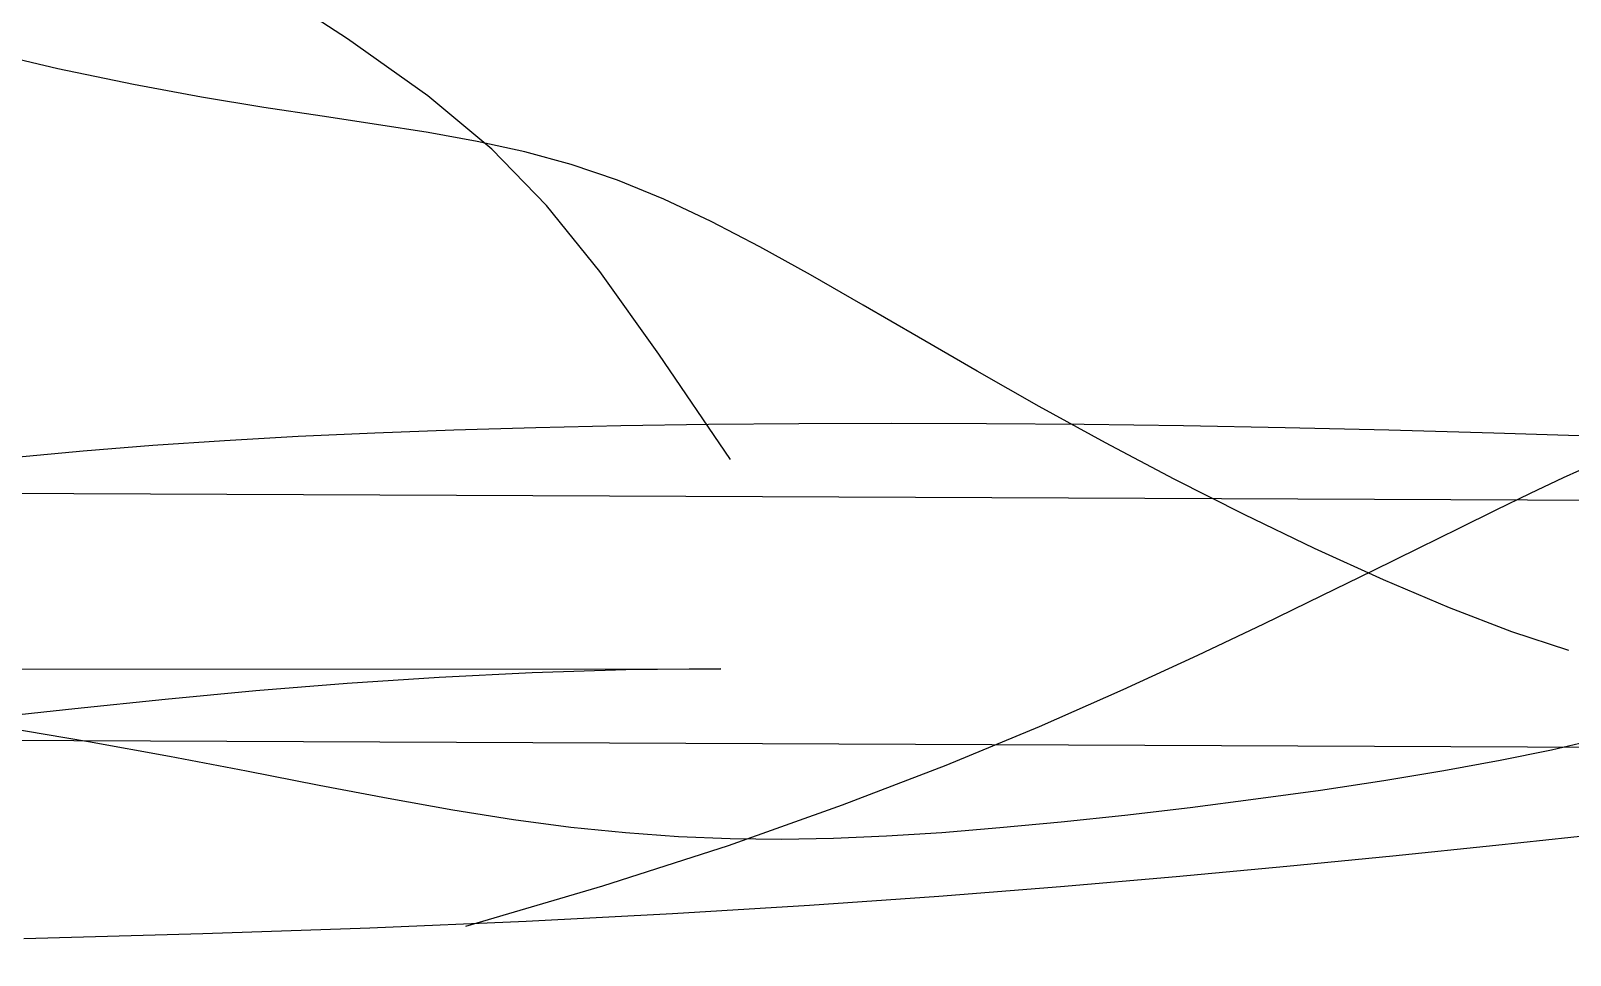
# Model space of a CAD drawing. Header units: millimetres. Extents: x 104198 to 1296755, y -81101 to 81453.
# Drawn here: x 592111.11 to 592140.44, y -26157.31 to -26139.71 of the extents above; entities that cross this region are included whole.
import ezdxf

# ---------------------------------------------------------------- set-up
doc = ezdxf.new("R2010")
doc.units = ezdxf.units.MM
doc.linetypes.add('HIDDEN2', pattern=[0.1875, 0.125, -0.0625])
doc.layers.add('0家具', color=51, linetype='Continuous')
doc.styles.add('黑体', font='simhei.ttf', dxfattribs={"width": 0.7})
doc.dimstyles.new('立面标注', dxfattribs={"dimtxt": 100, "dimasz": 35, "dimexe": 20, "dimexo": 100, "dimtad": 1, "dimdec": 0, "dimtxsty": '黑体', "dimblk": 'ARCHTICK', "dimcen": 80, "dimdle": 20, "dimclrd": 251, "dimclre": 251, "dimclrt": 256, "dimadec": 0, "dimazin": 0, "dimtfac": 1, "dimtdec": 0, "dimtix": 1, "dimtmove": 2, "dimatfit": 3, "dimldrblk": 'DOT', "dimfxl": 200, "dimfxlon": 1, "dimarcsym": 0})

# ---------------------------------------------------------------- blocks, each defined once
blk = doc.blocks.new('_ArchTick')
at = {"color": 2, "linetype": 'ByBlock', "const_width": 0.4}
blk.add_lwpolyline([(-0.5, -0.5), (0.5, 0.5)], dxfattribs=at)
blk = doc.blocks.new('_Dot')
at = {"color": 2, "linetype": 'ByBlock', "lineweight": -2}
blk.add_line((-0.5, 0), (-1, 0), dxfattribs=at)
at = {"color": 2, "linetype": 'ByBlock', "const_width": 0.5}
blk.add_lwpolyline([(-0.25, 0, 1), (0.25, 0, 1)], format="xyb", close=True, dxfattribs=at)
blk = doc.blocks.new('hgfhdrht')
at = {"color": 250, "linetype": 'HIDDEN2', "ltscale": 600}
for p, q in [((592117.663, -31153.598), (592116.208, -31153.665)), ((592117.663, -31153.598), (592116.208, -31153.665)), ((592117.663, -31153.598), (592116.208, -31153.665)), ((592117.663, -31153.598), (592116.208, -31153.665)), ((592117.663, -31153.598), (592116.208, -31153.665)), ((592117.663, -31153.598), (592116.208, -31153.665)), ((592117.663, -31153.598), (592116.208, -31153.665)), ((592117.663, -31153.598), (592116.208, -31153.665)), ((592117.663, -31153.598), (592116.208, -31153.665)), ((592117.663, -31153.598), (592116.208, -31153.665)), ((592117.663, -31153.598), (592116.208, -31153.665)), ((592117.663, -31153.598), (592116.208, -31153.665)), ((592119.17, -31153.542), (592117.663, -31153.598)), ((592119.17, -31153.542), (592117.663, -31153.598)), ((592119.17, -31153.542), (592117.663, -31153.598)), ((592119.17, -31153.542), (592117.663, -31153.598)), ((592119.17, -31153.542), (592117.663, -31153.598)), ((592119.17, -31153.542), (592117.663, -31153.598)), ((592119.17, -31153.542), (592117.663, -31153.598)), ((592119.17, -31153.542), (592117.663, -31153.598)), ((592119.17, -31153.542), (592117.663, -31153.598)), ((592119.17, -31153.542), (592117.663, -31153.598)), ((592119.17, -31153.542), (592117.663, -31153.598)), ((592119.17, -31153.542), (592117.663, -31153.598)), ((592120.732, -31153.497), (592119.17, -31153.542)), ((592120.732, -31153.497), (592119.17, -31153.542)), ((592120.732, -31153.497), (592119.17, -31153.542)), ((592120.732, -31153.497), (592119.17, -31153.542)), ((592120.732, -31153.497), (592119.17, -31153.542)), ((592120.732, -31153.497), (592119.17, -31153.542)), ((592120.732, -31153.497), (592119.17, -31153.542)), ((592120.732, -31153.497), (592119.17, -31153.542)), ((592120.732, -31153.497), (592119.17, -31153.542)), ((592120.732, -31153.497), (592119.17, -31153.542)), ((592120.732, -31153.497), (592119.17, -31153.542)), ((592120.732, -31153.497), (592119.17, -31153.542)), ((592122.35, -31153.462), (592120.732, -31153.497)), ((592122.35, -31153.462), (592120.732, -31153.497)), ((592122.35, -31153.462), (592120.732, -31153.497)), ((592122.35, -31153.462), (592120.732, -31153.497)), ((592122.35, -31153.462), (592120.732, -31153.497)), ((592122.35, -31153.462), (592120.732, -31153.497)), ((592122.35, -31153.462), (592120.732, -31153.497)), ((592122.35, -31153.462), (592120.732, -31153.497)), ((592122.35, -31153.462), (592120.732, -31153.497)), ((592122.35, -31153.462), (592120.732, -31153.497)), ((592122.35, -31153.462), (592120.732, -31153.497)), ((592122.35, -31153.462), (592120.732, -31153.497)), ((592124.019, -31153.436), (592122.35, -31153.462)), ((592124.019, -31153.436), (592122.35, -31153.462)), ((592124.019, -31153.436), (592122.35, -31153.462)), ((592124.019, -31153.436), (592122.35, -31153.462)), ((592124.019, -31153.436), (592122.35, -31153.462)), ((592124.019, -31153.436), (592122.35, -31153.462)), ((592124.019, -31153.436), (592122.35, -31153.462)), ((592124.019, -31153.436), (592122.35, -31153.462)), ((592124.019, -31153.436), (592122.35, -31153.462)), ((592124.019, -31153.436), (592122.35, -31153.462)), ((592124.019, -31153.436), (592122.35, -31153.462)), ((592124.019, -31153.436), (592122.35, -31153.462)), ((592125.739, -31153.421), (592124.019, -31153.436)), ((592125.739, -31153.421), (592124.019, -31153.436)), ((592125.739, -31153.421), (592124.019, -31153.436)), ((592125.739, -31153.421), (592124.019, -31153.436)), ((592125.739, -31153.421), (592124.019, -31153.436)), ((592125.739, -31153.421), (592124.019, -31153.436)), ((592125.739, -31153.421), (592124.019, -31153.436)), ((592125.739, -31153.421), (592124.019, -31153.436)), ((592125.739, -31153.421), (592124.019, -31153.436)), ((592125.739, -31153.421), (592124.019, -31153.436)), ((592125.739, -31153.421), (592124.019, -31153.436)), ((592125.739, -31153.421), (592124.019, -31153.436)), ((592127.506, -31153.416), (592125.739, -31153.421)), ((592127.506, -31153.416), (592125.739, -31153.421)), ((592127.506, -31153.416), (592125.739, -31153.421)), ((592127.506, -31153.416), (592125.739, -31153.421)), ((592127.506, -31153.416), (592125.739, -31153.421)), ((592127.506, -31153.416), (592125.739, -31153.421)), ((592127.506, -31153.416), (592125.739, -31153.421)), ((592127.506, -31153.416), (592125.739, -31153.421)), ((592127.506, -31153.416), (592125.739, -31153.421)), ((592127.506, -31153.416), (592125.739, -31153.421)), ((592127.506, -31153.416), (592125.739, -31153.421)), ((592127.506, -31153.416), (592125.739, -31153.421)), ((592129.319, -31153.421), (592127.506, -31153.416)), ((592129.319, -31153.421), (592127.506, -31153.416)), ((592129.319, -31153.421), (592127.506, -31153.416)), ((592129.319, -31153.421), (592127.506, -31153.416)), ((592129.319, -31153.421), (592127.506, -31153.416)), ((592129.319, -31153.421), (592127.506, -31153.416)), ((592129.319, -31153.421), (592127.506, -31153.416)), ((592129.319, -31153.421), (592127.506, -31153.416)), ((592129.319, -31153.421), (592127.506, -31153.416)), ((592129.319, -31153.421), (592127.506, -31153.416)), ((592129.319, -31153.421), (592127.506, -31153.416)), ((592129.319, -31153.421), (592127.506, -31153.416)), ((592131.175, -31153.436), (592129.319, -31153.421)), ((592131.175, -31153.436), (592129.319, -31153.421)), ((592131.175, -31153.436), (592129.319, -31153.421)), ((592131.175, -31153.436), (592129.319, -31153.421)), ((592131.175, -31153.436), (592129.319, -31153.421)), ((592131.175, -31153.436), (592129.319, -31153.421)), ((592131.175, -31153.436), (592129.319, -31153.421)), ((592131.175, -31153.436), (592129.319, -31153.421)), ((592131.175, -31153.436), (592129.319, -31153.421)), ((592131.175, -31153.436), (592129.319, -31153.421)), ((592131.175, -31153.436), (592129.319, -31153.421)), ((592131.175, -31153.436), (592129.319, -31153.421)), ((592133.072, -31153.462), (592131.175, -31153.436)), ((592133.072, -31153.462), (592131.175, -31153.436)), ((592133.072, -31153.462), (592131.175, -31153.436)), ((592133.072, -31153.462), (592131.175, -31153.436)), ((592133.072, -31153.462), (592131.175, -31153.436)), ((592133.072, -31153.462), (592131.175, -31153.436)), ((592133.072, -31153.462), (592131.175, -31153.436)), ((592133.072, -31153.462), (592131.175, -31153.436)), ((592133.072, -31153.462), (592131.175, -31153.436)), ((592133.072, -31153.462), (592131.175, -31153.436)), ((592133.072, -31153.462), (592131.175, -31153.436)), ((592133.072, -31153.462), (592131.175, -31153.436)), ((592135.007, -31153.497), (592133.072, -31153.462)), ((592135.007, -31153.497), (592133.072, -31153.462)), ((592135.007, -31153.497), (592133.072, -31153.462)), ((592135.007, -31153.497), (592133.072, -31153.462)), ((592135.007, -31153.497), (592133.072, -31153.462)), ((592135.007, -31153.497), (592133.072, -31153.462)), ((592135.007, -31153.497), (592133.072, -31153.462)), ((592135.007, -31153.497), (592133.072, -31153.462)), ((592135.007, -31153.497), (592133.072, -31153.462)), ((592135.007, -31153.497), (592133.072, -31153.462)), ((592135.007, -31153.497), (592133.072, -31153.462)), ((592135.007, -31153.497), (592133.072, -31153.462)), ((592136.979, -31153.542), (592135.007, -31153.497)), ((592136.979, -31153.542), (592135.007, -31153.497)), ((592136.979, -31153.542), (592135.007, -31153.497)), ((592136.979, -31153.542), (592135.007, -31153.497)), ((592136.979, -31153.542), (592135.007, -31153.497)), ((592136.979, -31153.542), (592135.007, -31153.497)), ((592136.979, -31153.542), (592135.007, -31153.497)), ((592136.979, -31153.542), (592135.007, -31153.497)), ((592136.979, -31153.542), (592135.007, -31153.497)), ((592136.979, -31153.542), (592135.007, -31153.497)), ((592136.979, -31153.542), (592135.007, -31153.497)), ((592136.979, -31153.542), (592135.007, -31153.497)), ((592138.984, -31153.598), (592136.979, -31153.542)), ((592138.984, -31153.598), (592136.979, -31153.542)), ((592138.984, -31153.598), (592136.979, -31153.542)), ((592138.984, -31153.598), (592136.979, -31153.542)), ((592138.984, -31153.598), (592136.979, -31153.542)), ((592138.984, -31153.598), (592136.979, -31153.542)), ((592138.984, -31153.598), (592136.979, -31153.542)), ((592138.984, -31153.598), (592136.979, -31153.542)), ((592138.984, -31153.598), (592136.979, -31153.542)), ((592138.984, -31153.598), (592136.979, -31153.542)), ((592138.984, -31153.598), (592136.979, -31153.542)), ((592138.984, -31153.598), (592136.979, -31153.542)), ((592141.014, -31153.662), (592138.984, -31153.598)), ((592141.014, -31153.662), (592138.984, -31153.598)), ((592141.014, -31153.662), (592138.984, -31153.598)), ((592141.014, -31153.662), (592138.984, -31153.598)), ((592141.014, -31153.662), (592138.984, -31153.598)), ((592141.014, -31153.662), (592138.984, -31153.598)), ((592141.014, -31153.662), (592138.984, -31153.598)), ((592141.014, -31153.662), (592138.984, -31153.598)), ((592141.014, -31153.662), (592138.984, -31153.598)), ((592141.014, -31153.662), (592138.984, -31153.598)), ((592141.014, -31153.662), (592138.984, -31153.598)), ((592141.014, -31153.662), (592138.984, -31153.598)), ((592113.437, -31153.836), (592112.112, -31153.942)), ((592113.437, -31153.836), (592112.112, -31153.942)), ((592113.437, -31153.836), (592112.112, -31153.942)), ((592113.437, -31153.836), (592112.112, -31153.942)), ((592113.437, -31153.836), (592112.112, -31153.942)), ((592113.437, -31153.836), (592112.112, -31153.942)), ((592113.437, -31153.836), (592112.112, -31153.942)), ((592113.437, -31153.836), (592112.112, -31153.942)), ((592113.437, -31153.836), (592112.112, -31153.942)), ((592113.437, -31153.836), (592112.112, -31153.942)), ((592113.437, -31153.836), (592112.112, -31153.942)), ((592113.437, -31153.836), (592112.112, -31153.942)), ((592114.801, -31153.744), (592113.437, -31153.836)), ((592114.801, -31153.744), (592113.437, -31153.836)), ((592114.801, -31153.744), (592113.437, -31153.836)), ((592114.801, -31153.744), (592113.437, -31153.836)), ((592114.801, -31153.744), (592113.437, -31153.836)), ((592114.801, -31153.744), (592113.437, -31153.836)), ((592114.801, -31153.744), (592113.437, -31153.836)), ((592114.801, -31153.744), (592113.437, -31153.836)), ((592114.801, -31153.744), (592113.437, -31153.836)), ((592114.801, -31153.744), (592113.437, -31153.836)), ((592114.801, -31153.744), (592113.437, -31153.836)), ((592114.801, -31153.744), (592113.437, -31153.836)), ((592116.208, -31153.665), (592114.801, -31153.744)), ((592116.208, -31153.665), (592114.801, -31153.744)), ((592116.208, -31153.665), (592114.801, -31153.744)), ((592116.208, -31153.665), (592114.801, -31153.744)), ((592116.208, -31153.665), (592114.801, -31153.744)), ((592116.208, -31153.665), (592114.801, -31153.744)), ((592116.208, -31153.665), (592114.801, -31153.744)), ((592116.208, -31153.665), (592114.801, -31153.744)), ((592116.208, -31153.665), (592114.801, -31153.744)), ((592116.208, -31153.665), (592114.801, -31153.744)), ((592116.208, -31153.665), (592114.801, -31153.744)), ((592116.208, -31153.665), (592114.801, -31153.744)), ((592112.112, -31153.942), (592110.821, -31154.063)), ((592112.112, -31153.942), (592110.821, -31154.063)), ((592112.112, -31153.942), (592110.821, -31154.063)), ((592112.112, -31153.942), (592110.821, -31154.063)), ((592112.112, -31153.942), (592110.821, -31154.063)), ((592112.112, -31153.942), (592110.821, -31154.063)), ((592112.112, -31153.942), (592110.821, -31154.063)), ((592112.112, -31153.942), (592110.821, -31154.063)), ((592112.112, -31153.942), (592110.821, -31154.063)), ((592112.112, -31153.942), (592110.821, -31154.063)), ((592112.112, -31153.942), (592110.821, -31154.063)), ((592112.112, -31153.942), (592110.821, -31154.063)), ((592105.907, -31154.72), (592154.721, -31154.932)), ((592105.907, -31154.72), (592154.721, -31154.932)), ((592105.907, -31154.72), (592154.721, -31154.932)), ((592105.907, -31154.72), (592154.721, -31154.932)), ((592105.907, -31154.72), (592154.721, -31154.932)), ((592105.907, -31154.72), (592154.721, -31154.932)), ((592105.907, -31154.72), (592154.721, -31154.932)), ((592105.907, -31154.72), (592154.721, -31154.932)), ((592105.907, -31154.72), (592154.721, -31154.932)), ((592105.907, -31154.72), (592154.721, -31154.932)), ((592105.907, -31154.72), (592154.721, -31154.932)), ((592105.907, -31154.72), (592154.721, -31154.932)), ((592064.712, -31158.105), (592124.256, -31158.086)), ((592064.712, -31158.105), (592124.256, -31158.086)), ((592064.712, -31158.105), (592124.256, -31158.086)), ((592064.712, -31158.105), (592124.256, -31158.086)), ((592064.712, -31158.105), (592124.256, -31158.086)), ((592064.712, -31158.105), (592124.256, -31158.086)), ((592064.712, -31158.105), (592124.256, -31158.086)), ((592064.712, -31158.105), (592124.256, -31158.086)), ((592064.712, -31158.105), (592124.256, -31158.086)), ((592064.712, -31158.105), (592124.256, -31158.086)), ((592064.712, -31158.105), (592124.256, -31158.086)), ((592064.712, -31158.105), (592124.256, -31158.086)), ((592118.892, -31158.25), (592117.138, -31158.366)), ((592118.892, -31158.25), (592117.138, -31158.366)), ((592118.892, -31158.25), (592117.138, -31158.366)), ((592118.892, -31158.25), (592117.138, -31158.366)), ((592118.892, -31158.25), (592117.138, -31158.366)), ((592118.892, -31158.25), (592117.138, -31158.366)), ((592118.892, -31158.25), (592117.138, -31158.366)), ((592118.892, -31158.25), (592117.138, -31158.366)), ((592118.892, -31158.25), (592117.138, -31158.366)), ((592118.892, -31158.25), (592117.138, -31158.366)), ((592118.892, -31158.25), (592117.138, -31158.366)), ((592118.892, -31158.25), (592117.138, -31158.366)), ((592120.661, -31158.161), (592118.892, -31158.25)), ((592120.661, -31158.161), (592118.892, -31158.25)), ((592120.661, -31158.161), (592118.892, -31158.25)), ((592120.661, -31158.161), (592118.892, -31158.25)), ((592120.661, -31158.161), (592118.892, -31158.25)), ((592120.661, -31158.161), (592118.892, -31158.25)), ((592120.661, -31158.161), (592118.892, -31158.25)), ((592120.661, -31158.161), (592118.892, -31158.25)), ((592120.661, -31158.161), (592118.892, -31158.25)), ((592120.661, -31158.161), (592118.892, -31158.25)), ((592120.661, -31158.161), (592118.892, -31158.25)), ((592120.661, -31158.161), (592118.892, -31158.25)), ((592122.448, -31158.106), (592120.661, -31158.161)), ((592122.448, -31158.106), (592120.661, -31158.161)), ((592122.448, -31158.106), (592120.661, -31158.161)), ((592122.448, -31158.106), (592120.661, -31158.161)), ((592122.448, -31158.106), (592120.661, -31158.161)), ((592122.448, -31158.106), (592120.661, -31158.161)), ((592122.448, -31158.106), (592120.661, -31158.161)), ((592122.448, -31158.106), (592120.661, -31158.161)), ((592122.448, -31158.106), (592120.661, -31158.161)), ((592122.448, -31158.106), (592120.661, -31158.161)), ((592122.448, -31158.106), (592120.661, -31158.161)), ((592122.448, -31158.106), (592120.661, -31158.161)), ((592124.256, -31158.086), (592122.448, -31158.106)), ((592124.256, -31158.086), (592122.448, -31158.106)), ((592124.256, -31158.086), (592122.448, -31158.106)), ((592124.256, -31158.086), (592122.448, -31158.106)), ((592124.256, -31158.086), (592122.448, -31158.106)), ((592124.256, -31158.086), (592122.448, -31158.106)), ((592124.256, -31158.086), (592122.448, -31158.106)), ((592124.256, -31158.086), (592122.448, -31158.106)), ((592124.256, -31158.086), (592122.448, -31158.106)), ((592124.256, -31158.086), (592122.448, -31158.106)), ((592124.256, -31158.086), (592122.448, -31158.106)), ((592124.256, -31158.086), (592122.448, -31158.106)), ((592115.399, -31158.507), (592113.67, -31158.668)), ((592115.399, -31158.507), (592113.67, -31158.668)), ((592115.399, -31158.507), (592113.67, -31158.668)), ((592115.399, -31158.507), (592113.67, -31158.668)), ((592115.399, -31158.507), (592113.67, -31158.668)), ((592115.399, -31158.507), (592113.67, -31158.668)), ((592115.399, -31158.507), (592113.67, -31158.668)), ((592115.399, -31158.507), (592113.67, -31158.668)), ((592115.399, -31158.507), (592113.67, -31158.668)), ((592115.399, -31158.507), (592113.67, -31158.668)), ((592115.399, -31158.507), (592113.67, -31158.668)), ((592115.399, -31158.507), (592113.67, -31158.668)), ((592117.138, -31158.366), (592115.399, -31158.507)), ((592117.138, -31158.366), (592115.399, -31158.507)), ((592117.138, -31158.366), (592115.399, -31158.507)), ((592117.138, -31158.366), (592115.399, -31158.507)), ((592117.138, -31158.366), (592115.399, -31158.507)), ((592117.138, -31158.366), (592115.399, -31158.507)), ((592117.138, -31158.366), (592115.399, -31158.507)), ((592117.138, -31158.366), (592115.399, -31158.507)), ((592117.138, -31158.366), (592115.399, -31158.507)), ((592117.138, -31158.366), (592115.399, -31158.507)), ((592117.138, -31158.366), (592115.399, -31158.507)), ((592117.138, -31158.366), (592115.399, -31158.507)), ((592111.951, -31158.845), (592110.239, -31159.034)), ((592111.951, -31158.845), (592110.239, -31159.034)), ((592111.951, -31158.845), (592110.239, -31159.034)), ((592111.951, -31158.845), (592110.239, -31159.034)), ((592111.951, -31158.845), (592110.239, -31159.034)), ((592111.951, -31158.845), (592110.239, -31159.034)), ((592111.951, -31158.845), (592110.239, -31159.034)), ((592111.951, -31158.845), (592110.239, -31159.034)), ((592111.951, -31158.845), (592110.239, -31159.034)), ((592111.951, -31158.845), (592110.239, -31159.034)), ((592111.951, -31158.845), (592110.239, -31159.034)), ((592111.951, -31158.845), (592110.239, -31159.034)), ((592113.67, -31158.668), (592111.951, -31158.845)), ((592113.67, -31158.668), (592111.951, -31158.845)), ((592113.67, -31158.668), (592111.951, -31158.845)), ((592113.67, -31158.668), (592111.951, -31158.845)), ((592113.67, -31158.668), (592111.951, -31158.845)), ((592113.67, -31158.668), (592111.951, -31158.845)), ((592113.67, -31158.668), (592111.951, -31158.845)), ((592113.67, -31158.668), (592111.951, -31158.845)), ((592113.67, -31158.668), (592111.951, -31158.845)), ((592113.67, -31158.668), (592111.951, -31158.845)), ((592113.67, -31158.668), (592111.951, -31158.845)), ((592113.67, -31158.668), (592111.951, -31158.845)), ((592112.213, -31159.474), (592110.599, -31159.204)), ((592112.213, -31159.474), (592110.599, -31159.204)), ((592112.213, -31159.474), (592110.599, -31159.204)), ((592112.213, -31159.474), (592110.599, -31159.204)), ((592112.213, -31159.474), (592110.599, -31159.204)), ((592112.213, -31159.474), (592110.599, -31159.204)), ((592112.213, -31159.474), (592110.599, -31159.204)), ((592112.213, -31159.474), (592110.599, -31159.204)), ((592112.213, -31159.474), (592110.599, -31159.204)), ((592112.213, -31159.474), (592110.599, -31159.204)), ((592112.213, -31159.474), (592110.599, -31159.204)), ((592112.213, -31159.474), (592110.599, -31159.204)), ((592106.826, -31159.432), (592155.12, -31159.634)), ((592106.826, -31159.432), (592155.12, -31159.634)), ((592106.826, -31159.432), (592155.12, -31159.634)), ((592106.826, -31159.432), (592155.12, -31159.634)), ((592106.826, -31159.432), (592155.12, -31159.634)), ((592106.826, -31159.432), (592155.12, -31159.634)), ((592106.826, -31159.432), (592155.12, -31159.634)), ((592106.826, -31159.432), (592155.12, -31159.634)), ((592106.826, -31159.432), (592155.12, -31159.634)), ((592106.826, -31159.432), (592155.12, -31159.634)), ((592106.826, -31159.432), (592155.12, -31159.634)), ((592106.826, -31159.432), (592155.12, -31159.634)), ((592113.753, -31159.756), (592112.213, -31159.474)), ((592113.753, -31159.756), (592112.213, -31159.474)), ((592113.753, -31159.756), (592112.213, -31159.474)), ((592113.753, -31159.756), (592112.213, -31159.474)), ((592113.753, -31159.756), (592112.213, -31159.474)), ((592113.753, -31159.756), (592112.213, -31159.474)), ((592113.753, -31159.756), (592112.213, -31159.474)), ((592113.753, -31159.756), (592112.213, -31159.474)), ((592113.753, -31159.756), (592112.213, -31159.474)), ((592113.753, -31159.756), (592112.213, -31159.474)), ((592113.753, -31159.756), (592112.213, -31159.474)), ((592113.753, -31159.756), (592112.213, -31159.474)), ((592140.94, -31159.432), (592140.079, -31159.634)), ((592140.94, -31159.432), (592140.079, -31159.634)), ((592140.94, -31159.432), (592140.079, -31159.634)), ((592140.94, -31159.432), (592140.079, -31159.634)), ((592140.94, -31159.432), (592140.079, -31159.634)), ((592140.94, -31159.432), (592140.079, -31159.634)), ((592140.94, -31159.432), (592140.079, -31159.634)), ((592140.94, -31159.432), (592140.079, -31159.634)), ((592140.94, -31159.432), (592140.079, -31159.634)), ((592140.94, -31159.432), (592140.079, -31159.634)), ((592140.94, -31159.432), (592140.079, -31159.634)), ((592140.94, -31159.432), (592140.079, -31159.634)), ((592115.218, -31160.037), (592113.753, -31159.756)), ((592115.218, -31160.037), (592113.753, -31159.756)), ((592115.218, -31160.037), (592113.753, -31159.756)), ((592115.218, -31160.037), (592113.753, -31159.756)), ((592115.218, -31160.037), (592113.753, -31159.756)), ((592115.218, -31160.037), (592113.753, -31159.756)), ((592115.218, -31160.037), (592113.753, -31159.756)), ((592115.218, -31160.037), (592113.753, -31159.756)), ((592115.218, -31160.037), (592113.753, -31159.756)), ((592115.218, -31160.037), (592113.753, -31159.756)), ((592115.218, -31160.037), (592113.753, -31159.756)), ((592115.218, -31160.037), (592113.753, -31159.756)), ((592140.079, -31159.634), (592139.103, -31159.834)), ((592140.079, -31159.634), (592139.103, -31159.834)), ((592140.079, -31159.634), (592139.103, -31159.834)), ((592140.079, -31159.634), (592139.103, -31159.834)), ((592140.079, -31159.634), (592139.103, -31159.834)), ((592140.079, -31159.634), (592139.103, -31159.834)), ((592140.079, -31159.634), (592139.103, -31159.834)), ((592140.079, -31159.634), (592139.103, -31159.834)), ((592140.079, -31159.634), (592139.103, -31159.834)), ((592140.079, -31159.634), (592139.103, -31159.834)), ((592140.079, -31159.634), (592139.103, -31159.834)), ((592140.079, -31159.634), (592139.103, -31159.834)), ((592116.607, -31160.308), (592115.218, -31160.037)), ((592116.607, -31160.308), (592115.218, -31160.037)), ((592116.607, -31160.308), (592115.218, -31160.037)), ((592116.607, -31160.308), (592115.218, -31160.037)), ((592116.607, -31160.308), (592115.218, -31160.037)), ((592116.607, -31160.308), (592115.218, -31160.037)), ((592116.607, -31160.308), (592115.218, -31160.037)), ((592116.607, -31160.308), (592115.218, -31160.037)), ((592116.607, -31160.308), (592115.218, -31160.037)), ((592116.607, -31160.308), (592115.218, -31160.037)), ((592116.607, -31160.308), (592115.218, -31160.037)), ((592116.607, -31160.308), (592115.218, -31160.037)), ((592138.031, -31160.029), (592136.884, -31160.219)), ((592138.031, -31160.029), (592136.884, -31160.219)), ((592138.031, -31160.029), (592136.884, -31160.219)), ((592138.031, -31160.029), (592136.884, -31160.219)), ((592138.031, -31160.029), (592136.884, -31160.219)), ((592138.031, -31160.029), (592136.884, -31160.219)), ((592138.031, -31160.029), (592136.884, -31160.219)), ((592138.031, -31160.029), (592136.884, -31160.219)), ((592138.031, -31160.029), (592136.884, -31160.219)), ((592138.031, -31160.029), (592136.884, -31160.219)), ((592138.031, -31160.029), (592136.884, -31160.219)), ((592138.031, -31160.029), (592136.884, -31160.219)), ((592139.103, -31159.834), (592138.031, -31160.029)), ((592139.103, -31159.834), (592138.031, -31160.029)), ((592139.103, -31159.834), (592138.031, -31160.029)), ((592139.103, -31159.834), (592138.031, -31160.029)), ((592139.103, -31159.834), (592138.031, -31160.029)), ((592139.103, -31159.834), (592138.031, -31160.029)), ((592139.103, -31159.834), (592138.031, -31160.029)), ((592139.103, -31159.834), (592138.031, -31160.029)), ((592139.103, -31159.834), (592138.031, -31160.029)), ((592139.103, -31159.834), (592138.031, -31160.029)), ((592139.103, -31159.834), (592138.031, -31160.029)), ((592139.103, -31159.834), (592138.031, -31160.029)), ((592117.918, -31160.558), (592116.607, -31160.308)), ((592117.918, -31160.558), (592116.607, -31160.308)), ((592117.918, -31160.558), (592116.607, -31160.308)), ((592117.918, -31160.558), (592116.607, -31160.308)), ((592117.918, -31160.558), (592116.607, -31160.308)), ((592117.918, -31160.558), (592116.607, -31160.308)), ((592117.918, -31160.558), (592116.607, -31160.308)), ((592117.918, -31160.558), (592116.607, -31160.308)), ((592117.918, -31160.558), (592116.607, -31160.308)), ((592117.918, -31160.558), (592116.607, -31160.308)), ((592117.918, -31160.558), (592116.607, -31160.308)), ((592117.918, -31160.558), (592116.607, -31160.308)), ((592136.884, -31160.219), (592135.682, -31160.4)), ((592136.884, -31160.219), (592135.682, -31160.4)), ((592136.884, -31160.219), (592135.682, -31160.4)), ((592136.884, -31160.219), (592135.682, -31160.4)), ((592136.884, -31160.219), (592135.682, -31160.4)), ((592136.884, -31160.219), (592135.682, -31160.4)), ((592136.884, -31160.219), (592135.682, -31160.4)), ((592136.884, -31160.219), (592135.682, -31160.4)), ((592136.884, -31160.219), (592135.682, -31160.4)), ((592136.884, -31160.219), (592135.682, -31160.4)), ((592136.884, -31160.219), (592135.682, -31160.4)), ((592136.884, -31160.219), (592135.682, -31160.4)), ((592119.152, -31160.779), (592117.918, -31160.558)), ((592119.152, -31160.779), (592117.918, -31160.558)), ((592119.152, -31160.779), (592117.918, -31160.558)), ((592119.152, -31160.779), (592117.918, -31160.558)), ((592119.152, -31160.779), (592117.918, -31160.558)), ((592119.152, -31160.779), (592117.918, -31160.558)), ((592119.152, -31160.779), (592117.918, -31160.558)), ((592119.152, -31160.779), (592117.918, -31160.558)), ((592119.152, -31160.779), (592117.918, -31160.558)), ((592119.152, -31160.779), (592117.918, -31160.558)), ((592119.152, -31160.779), (592117.918, -31160.558)), ((592119.152, -31160.779), (592117.918, -31160.558)), ((592134.447, -31160.571), (592133.197, -31160.731)), ((592134.447, -31160.571), (592133.197, -31160.731)), ((592134.447, -31160.571), (592133.197, -31160.731)), ((592134.447, -31160.571), (592133.197, -31160.731)), ((592134.447, -31160.571), (592133.197, -31160.731)), ((592134.447, -31160.571), (592133.197, -31160.731)), ((592134.447, -31160.571), (592133.197, -31160.731)), ((592134.447, -31160.571), (592133.197, -31160.731)), ((592134.447, -31160.571), (592133.197, -31160.731)), ((592134.447, -31160.571), (592133.197, -31160.731)), ((592134.447, -31160.571), (592133.197, -31160.731)), ((592134.447, -31160.571), (592133.197, -31160.731)), ((592135.682, -31160.4), (592134.447, -31160.571)), ((592135.682, -31160.4), (592134.447, -31160.571)), ((592135.682, -31160.4), (592134.447, -31160.571)), ((592135.682, -31160.4), (592134.447, -31160.571)), ((592135.682, -31160.4), (592134.447, -31160.571)), ((592135.682, -31160.4), (592134.447, -31160.571)), ((592135.682, -31160.4), (592134.447, -31160.571)), ((592135.682, -31160.4), (592134.447, -31160.571)), ((592135.682, -31160.4), (592134.447, -31160.571)), ((592135.682, -31160.4), (592134.447, -31160.571)), ((592135.682, -31160.4), (592134.447, -31160.571)), ((592135.682, -31160.4), (592134.447, -31160.571)), ((592120.308, -31160.961), (592119.152, -31160.779)), ((592120.308, -31160.961), (592119.152, -31160.779)), ((592120.308, -31160.961), (592119.152, -31160.779)), ((592120.308, -31160.961), (592119.152, -31160.779)), ((592120.308, -31160.961), (592119.152, -31160.779)), ((592120.308, -31160.961), (592119.152, -31160.779)), ((592120.308, -31160.961), (592119.152, -31160.779)), ((592120.308, -31160.961), (592119.152, -31160.779)), ((592120.308, -31160.961), (592119.152, -31160.779)), ((592120.308, -31160.961), (592119.152, -31160.779)), ((592120.308, -31160.961), (592119.152, -31160.779)), ((592120.308, -31160.961), (592119.152, -31160.779)), ((592121.399, -31161.105), (592120.308, -31160.961)), ((592121.399, -31161.105), (592120.308, -31160.961)), ((592121.399, -31161.105), (592120.308, -31160.961)), ((592121.399, -31161.105), (592120.308, -31160.961)), ((592121.399, -31161.105), (592120.308, -31160.961)), ((592121.399, -31161.105), (592120.308, -31160.961)), ((592121.399, -31161.105), (592120.308, -31160.961)), ((592121.399, -31161.105), (592120.308, -31160.961)), ((592121.399, -31161.105), (592120.308, -31160.961)), ((592121.399, -31161.105), (592120.308, -31160.961)), ((592121.399, -31161.105), (592120.308, -31160.961)), ((592121.399, -31161.105), (592120.308, -31160.961)), ((592131.955, -31160.876), (592130.74, -31161.005)), ((592131.955, -31160.876), (592130.74, -31161.005)), ((592131.955, -31160.876), (592130.74, -31161.005)), ((592131.955, -31160.876), (592130.74, -31161.005)), ((592131.955, -31160.876), (592130.74, -31161.005)), ((592131.955, -31160.876), (592130.74, -31161.005)), ((592131.955, -31160.876), (592130.74, -31161.005)), ((592131.955, -31160.876), (592130.74, -31161.005)), ((592131.955, -31160.876), (592130.74, -31161.005)), ((592131.955, -31160.876), (592130.74, -31161.005)), ((592131.955, -31160.876), (592130.74, -31161.005)), ((592131.955, -31160.876), (592130.74, -31161.005)), ((592133.197, -31160.731), (592131.955, -31160.876)), ((592133.197, -31160.731), (592131.955, -31160.876)), ((592133.197, -31160.731), (592131.955, -31160.876)), ((592133.197, -31160.731), (592131.955, -31160.876)), ((592133.197, -31160.731), (592131.955, -31160.876)), ((592133.197, -31160.731), (592131.955, -31160.876)), ((592133.197, -31160.731), (592131.955, -31160.876)), ((592133.197, -31160.731), (592131.955, -31160.876)), ((592133.197, -31160.731), (592131.955, -31160.876)), ((592133.197, -31160.731), (592131.955, -31160.876)), ((592133.197, -31160.731), (592131.955, -31160.876)), ((592133.197, -31160.731), (592131.955, -31160.876)), ((592122.441, -31161.212), (592121.399, -31161.105)), ((592122.441, -31161.212), (592121.399, -31161.105)), ((592122.441, -31161.212), (592121.399, -31161.105)), ((592122.441, -31161.212), (592121.399, -31161.105)), ((592122.441, -31161.212), (592121.399, -31161.105)), ((592122.441, -31161.212), (592121.399, -31161.105)), ((592122.441, -31161.212), (592121.399, -31161.105)), ((592122.441, -31161.212), (592121.399, -31161.105)), ((592122.441, -31161.212), (592121.399, -31161.105)), ((592122.441, -31161.212), (592121.399, -31161.105)), ((592122.441, -31161.212), (592121.399, -31161.105)), ((592122.441, -31161.212), (592121.399, -31161.105)), ((592123.447, -31161.285), (592122.441, -31161.212)), ((592123.447, -31161.285), (592122.441, -31161.212)), ((592123.447, -31161.285), (592122.441, -31161.212)), ((592123.447, -31161.285), (592122.441, -31161.212)), ((592123.447, -31161.285), (592122.441, -31161.212)), ((592123.447, -31161.285), (592122.441, -31161.212)), ((592123.447, -31161.285), (592122.441, -31161.212)), ((592123.447, -31161.285), (592122.441, -31161.212)), ((592123.447, -31161.285), (592122.441, -31161.212)), ((592123.447, -31161.285), (592122.441, -31161.212)), ((592123.447, -31161.285), (592122.441, -31161.212)), ((592123.447, -31161.285), (592122.441, -31161.212)), ((592128.467, -31161.206), (592127.415, -31161.274)), ((592128.467, -31161.206), (592127.415, -31161.274)), ((592128.467, -31161.206), (592127.415, -31161.274)), ((592128.467, -31161.206), (592127.415, -31161.274)), ((592128.467, -31161.206), (592127.415, -31161.274)), ((592128.467, -31161.206), (592127.415, -31161.274)), ((592128.467, -31161.206), (592127.415, -31161.274)), ((592128.467, -31161.206), (592127.415, -31161.274)), ((592128.467, -31161.206), (592127.415, -31161.274)), ((592128.467, -31161.206), (592127.415, -31161.274)), ((592128.467, -31161.206), (592127.415, -31161.274)), ((592128.467, -31161.206), (592127.415, -31161.274)), ((592129.572, -31161.115), (592128.467, -31161.206)), ((592129.572, -31161.115), (592128.467, -31161.206)), ((592129.572, -31161.115), (592128.467, -31161.206)), ((592129.572, -31161.115), (592128.467, -31161.206)), ((592129.572, -31161.115), (592128.467, -31161.206)), ((592129.572, -31161.115), (592128.467, -31161.206)), ((592129.572, -31161.115), (592128.467, -31161.206)), ((592129.572, -31161.115), (592128.467, -31161.206)), ((592129.572, -31161.115), (592128.467, -31161.206)), ((592129.572, -31161.115), (592128.467, -31161.206)), ((592129.572, -31161.115), (592128.467, -31161.206)), ((592129.572, -31161.115), (592128.467, -31161.206)), ((592130.74, -31161.005), (592129.572, -31161.115)), ((592130.74, -31161.005), (592129.572, -31161.115)), ((592130.74, -31161.005), (592129.572, -31161.115)), ((592130.74, -31161.005), (592129.572, -31161.115)), ((592130.74, -31161.005), (592129.572, -31161.115)), ((592130.74, -31161.005), (592129.572, -31161.115)), ((592130.74, -31161.005), (592129.572, -31161.115)), ((592130.74, -31161.005), (592129.572, -31161.115)), ((592130.74, -31161.005), (592129.572, -31161.115)), ((592130.74, -31161.005), (592129.572, -31161.115)), ((592130.74, -31161.005), (592129.572, -31161.115)), ((592130.74, -31161.005), (592129.572, -31161.115)), ((592140.927, -31161.25), (592139.016, -31161.452)), ((592140.927, -31161.25), (592139.016, -31161.452)), ((592140.927, -31161.25), (592139.016, -31161.452)), ((592140.927, -31161.25), (592139.016, -31161.452)), ((592140.927, -31161.25), (592139.016, -31161.452)), ((592140.927, -31161.25), (592139.016, -31161.452)), ((592140.927, -31161.25), (592139.016, -31161.452)), ((592140.927, -31161.25), (592139.016, -31161.452)), ((592140.927, -31161.25), (592139.016, -31161.452)), ((592140.927, -31161.25), (592139.016, -31161.452)), ((592140.927, -31161.25), (592139.016, -31161.452)), ((592140.927, -31161.25), (592139.016, -31161.452)), ((592124.433, -31161.326), (592123.447, -31161.285)), ((592124.433, -31161.326), (592123.447, -31161.285)), ((592124.433, -31161.326), (592123.447, -31161.285)), ((592124.433, -31161.326), (592123.447, -31161.285)), ((592124.433, -31161.326), (592123.447, -31161.285)), ((592124.433, -31161.326), (592123.447, -31161.285)), ((592124.433, -31161.326), (592123.447, -31161.285)), ((592124.433, -31161.326), (592123.447, -31161.285)), ((592124.433, -31161.326), (592123.447, -31161.285)), ((592124.433, -31161.326), (592123.447, -31161.285)), ((592124.433, -31161.326), (592123.447, -31161.285)), ((592124.433, -31161.326), (592123.447, -31161.285)), ((592125.413, -31161.336), (592124.433, -31161.326)), ((592125.413, -31161.336), (592124.433, -31161.326)), ((592125.413, -31161.336), (592124.433, -31161.326)), ((592125.413, -31161.336), (592124.433, -31161.326)), ((592125.413, -31161.336), (592124.433, -31161.326)), ((592125.413, -31161.336), (592124.433, -31161.326)), ((592125.413, -31161.336), (592124.433, -31161.326)), ((592125.413, -31161.336), (592124.433, -31161.326)), ((592125.413, -31161.336), (592124.433, -31161.326)), ((592125.413, -31161.336), (592124.433, -31161.326)), ((592125.413, -31161.336), (592124.433, -31161.326)), ((592125.413, -31161.336), (592124.433, -31161.326)), ((592126.402, -31161.318), (592125.413, -31161.336)), ((592126.402, -31161.318), (592125.413, -31161.336)), ((592126.402, -31161.318), (592125.413, -31161.336)), ((592126.402, -31161.318), (592125.413, -31161.336)), ((592126.402, -31161.318), (592125.413, -31161.336)), ((592126.402, -31161.318), (592125.413, -31161.336)), ((592126.402, -31161.318), (592125.413, -31161.336)), ((592126.402, -31161.318), (592125.413, -31161.336)), ((592126.402, -31161.318), (592125.413, -31161.336)), ((592126.402, -31161.318), (592125.413, -31161.336)), ((592126.402, -31161.318), (592125.413, -31161.336)), ((592126.402, -31161.318), (592125.413, -31161.336)), ((592127.415, -31161.274), (592126.402, -31161.318)), ((592127.415, -31161.274), (592126.402, -31161.318)), ((592127.415, -31161.274), (592126.402, -31161.318)), ((592127.415, -31161.274), (592126.402, -31161.318)), ((592127.415, -31161.274), (592126.402, -31161.318)), ((592127.415, -31161.274), (592126.402, -31161.318)), ((592127.415, -31161.274), (592126.402, -31161.318)), ((592127.415, -31161.274), (592126.402, -31161.318)), ((592127.415, -31161.274), (592126.402, -31161.318)), ((592127.415, -31161.274), (592126.402, -31161.318)), ((592127.415, -31161.274), (592126.402, -31161.318)), ((592127.415, -31161.274), (592126.402, -31161.318)), ((592139.016, -31161.452), (592137.058, -31161.654)), ((592139.016, -31161.452), (592137.058, -31161.654)), ((592139.016, -31161.452), (592137.058, -31161.654)), ((592139.016, -31161.452), (592137.058, -31161.654)), ((592139.016, -31161.452), (592137.058, -31161.654)), ((592139.016, -31161.452), (592137.058, -31161.654)), ((592139.016, -31161.452), (592137.058, -31161.654)), ((592139.016, -31161.452), (592137.058, -31161.654)), ((592139.016, -31161.452), (592137.058, -31161.654)), ((592139.016, -31161.452), (592137.058, -31161.654)), ((592139.016, -31161.452), (592137.058, -31161.654)), ((592139.016, -31161.452), (592137.058, -31161.654)), ((592135.036, -31161.853), (592132.932, -31162.049)), ((592135.036, -31161.853), (592132.932, -31162.049)), ((592135.036, -31161.853), (592132.932, -31162.049)), ((592135.036, -31161.853), (592132.932, -31162.049)), ((592135.036, -31161.853), (592132.932, -31162.049)), ((592135.036, -31161.853), (592132.932, -31162.049)), ((592135.036, -31161.853), (592132.932, -31162.049)), ((592135.036, -31161.853), (592132.932, -31162.049)), ((592135.036, -31161.853), (592132.932, -31162.049)), ((592135.036, -31161.853), (592132.932, -31162.049)), ((592135.036, -31161.853), (592132.932, -31162.049)), ((592135.036, -31161.853), (592132.932, -31162.049)), ((592137.058, -31161.654), (592135.036, -31161.853)), ((592137.058, -31161.654), (592135.036, -31161.853)), ((592137.058, -31161.654), (592135.036, -31161.853)), ((592137.058, -31161.654), (592135.036, -31161.853)), ((592137.058, -31161.654), (592135.036, -31161.853)), ((592137.058, -31161.654), (592135.036, -31161.853)), ((592137.058, -31161.654), (592135.036, -31161.853)), ((592137.058, -31161.654), (592135.036, -31161.853)), ((592137.058, -31161.654), (592135.036, -31161.853)), ((592137.058, -31161.654), (592135.036, -31161.853)), ((592137.058, -31161.654), (592135.036, -31161.853)), ((592137.058, -31161.654), (592135.036, -31161.853)), ((592132.932, -31162.049), (592130.728, -31162.238)), ((592132.932, -31162.049), (592130.728, -31162.238)), ((592132.932, -31162.049), (592130.728, -31162.238)), ((592132.932, -31162.049), (592130.728, -31162.238)), ((592132.932, -31162.049), (592130.728, -31162.238)), ((592132.932, -31162.049), (592130.728, -31162.238)), ((592132.932, -31162.049), (592130.728, -31162.238)), ((592132.932, -31162.049), (592130.728, -31162.238)), ((592132.932, -31162.049), (592130.728, -31162.238)), ((592132.932, -31162.049), (592130.728, -31162.238)), ((592132.932, -31162.049), (592130.728, -31162.238)), ((592132.932, -31162.049), (592130.728, -31162.238)), ((592128.406, -31162.42), (592125.948, -31162.591)), ((592128.406, -31162.42), (592125.948, -31162.591)), ((592128.406, -31162.42), (592125.948, -31162.591)), ((592128.406, -31162.42), (592125.948, -31162.591)), ((592128.406, -31162.42), (592125.948, -31162.591)), ((592128.406, -31162.42), (592125.948, -31162.591)), ((592128.406, -31162.42), (592125.948, -31162.591)), ((592128.406, -31162.42), (592125.948, -31162.591)), ((592128.406, -31162.42), (592125.948, -31162.591)), ((592128.406, -31162.42), (592125.948, -31162.591)), ((592128.406, -31162.42), (592125.948, -31162.591)), ((592128.406, -31162.42), (592125.948, -31162.591)), ((592130.728, -31162.238), (592128.406, -31162.42)), ((592130.728, -31162.238), (592128.406, -31162.42)), ((592130.728, -31162.238), (592128.406, -31162.42)), ((592130.728, -31162.238), (592128.406, -31162.42)), ((592130.728, -31162.238), (592128.406, -31162.42)), ((592130.728, -31162.238), (592128.406, -31162.42)), ((592130.728, -31162.238), (592128.406, -31162.42)), ((592130.728, -31162.238), (592128.406, -31162.42)), ((592130.728, -31162.238), (592128.406, -31162.42)), ((592130.728, -31162.238), (592128.406, -31162.42)), ((592130.728, -31162.238), (592128.406, -31162.42)), ((592130.728, -31162.238), (592128.406, -31162.42)), ((592125.948, -31162.591), (592123.335, -31162.75)), ((592125.948, -31162.591), (592123.335, -31162.75)), ((592125.948, -31162.591), (592123.335, -31162.75)), ((592125.948, -31162.591), (592123.335, -31162.75)), ((592125.948, -31162.591), (592123.335, -31162.75)), ((592125.948, -31162.591), (592123.335, -31162.75)), ((592125.948, -31162.591), (592123.335, -31162.75)), ((592125.948, -31162.591), (592123.335, -31162.75)), ((592125.948, -31162.591), (592123.335, -31162.75)), ((592125.948, -31162.591), (592123.335, -31162.75)), ((592125.948, -31162.591), (592123.335, -31162.75)), ((592125.948, -31162.591), (592123.335, -31162.75)), ((592117.572, -31163.024), (592114.386, -31163.135)), ((592117.572, -31163.024), (592114.386, -31163.135)), ((592117.572, -31163.024), (592114.386, -31163.135)), ((592117.572, -31163.024), (592114.386, -31163.135)), ((592117.572, -31163.024), (592114.386, -31163.135)), ((592117.572, -31163.024), (592114.386, -31163.135)), ((592117.572, -31163.024), (592114.386, -31163.135)), ((592117.572, -31163.024), (592114.386, -31163.135)), ((592117.572, -31163.024), (592114.386, -31163.135)), ((592117.572, -31163.024), (592114.386, -31163.135)), ((592117.572, -31163.024), (592114.386, -31163.135)), ((592117.572, -31163.024), (592114.386, -31163.135)), ((592120.549, -31162.895), (592117.572, -31163.024)), ((592120.549, -31162.895), (592117.572, -31163.024)), ((592120.549, -31162.895), (592117.572, -31163.024)), ((592120.549, -31162.895), (592117.572, -31163.024)), ((592120.549, -31162.895), (592117.572, -31163.024)), ((592120.549, -31162.895), (592117.572, -31163.024)), ((592120.549, -31162.895), (592117.572, -31163.024)), ((592120.549, -31162.895), (592117.572, -31163.024)), ((592120.549, -31162.895), (592117.572, -31163.024)), ((592120.549, -31162.895), (592117.572, -31163.024)), ((592120.549, -31162.895), (592117.572, -31163.024)), ((592120.549, -31162.895), (592117.572, -31163.024)), ((592123.335, -31162.75), (592120.549, -31162.895)), ((592123.335, -31162.75), (592120.549, -31162.895)), ((592123.335, -31162.75), (592120.549, -31162.895)), ((592123.335, -31162.75), (592120.549, -31162.895)), ((592123.335, -31162.75), (592120.549, -31162.895)), ((592123.335, -31162.75), (592120.549, -31162.895)), ((592123.335, -31162.75), (592120.549, -31162.895)), ((592123.335, -31162.75), (592120.549, -31162.895)), ((592123.335, -31162.75), (592120.549, -31162.895)), ((592123.335, -31162.75), (592120.549, -31162.895)), ((592123.335, -31162.75), (592120.549, -31162.895)), ((592123.335, -31162.75), (592120.549, -31162.895)), ((592114.386, -31163.135), (592110.977, -31163.226)), ((592114.386, -31163.135), (592110.977, -31163.226)), ((592114.386, -31163.135), (592110.977, -31163.226)), ((592114.386, -31163.135), (592110.977, -31163.226)), ((592114.386, -31163.135), (592110.977, -31163.226)), ((592114.386, -31163.135), (592110.977, -31163.226)), ((592114.386, -31163.135), (592110.977, -31163.226)), ((592114.386, -31163.135), (592110.977, -31163.226)), ((592114.386, -31163.135), (592110.977, -31163.226)), ((592114.386, -31163.135), (592110.977, -31163.226)), ((592114.386, -31163.135), (592110.977, -31163.226)), ((592114.386, -31163.135), (592110.977, -31163.226))]:
    blk.add_line(p, q, dxfattribs=at)
for points in [[(592140.925, -31154.17), (592140.303, -31154.452), (592139.674, -31154.748), (592139.018, -31155.065), (592138.314, -31155.412), (592137.54, -31155.794), (592136.676, -31156.22), (592135.701, -31156.698), (592134.593, -31157.234), (592133.335, -31157.834), (592131.914, -31158.489), (592130.32, -31159.19), (592128.542, -31159.924), (592126.57, -31160.682), (592124.394, -31161.454), (592122.004, -31162.227), (592119.39, -31162.993)], [(592140.925, -31154.17), (592140.303, -31154.452), (592139.674, -31154.748), (592139.018, -31155.065), (592138.314, -31155.412), (592137.54, -31155.794), (592136.676, -31156.22), (592135.701, -31156.698), (592134.593, -31157.234), (592133.335, -31157.834), (592131.914, -31158.489), (592130.32, -31159.19), (592128.542, -31159.924), (592126.57, -31160.682), (592124.394, -31161.454), (592122.004, -31162.227), (592119.39, -31162.993)], [(592140.925, -31154.17), (592140.303, -31154.452), (592139.674, -31154.748), (592139.018, -31155.065), (592138.314, -31155.412), (592137.54, -31155.794), (592136.676, -31156.22), (592135.701, -31156.698), (592134.593, -31157.234), (592133.335, -31157.834), (592131.914, -31158.489), (592130.32, -31159.19), (592128.542, -31159.924), (592126.57, -31160.682), (592124.394, -31161.454), (592122.004, -31162.227), (592119.39, -31162.993)], [(592140.925, -31154.17), (592140.303, -31154.452), (592139.674, -31154.748), (592139.018, -31155.065), (592138.314, -31155.412), (592137.54, -31155.794), (592136.676, -31156.22), (592135.701, -31156.698), (592134.593, -31157.234), (592133.335, -31157.834), (592131.914, -31158.489), (592130.32, -31159.19), (592128.542, -31159.924), (592126.57, -31160.682), (592124.394, -31161.454), (592122.004, -31162.227), (592119.39, -31162.993)], [(592140.925, -31154.17), (592140.303, -31154.452), (592139.674, -31154.748), (592139.018, -31155.065), (592138.314, -31155.412), (592137.54, -31155.794), (592136.676, -31156.22), (592135.701, -31156.698), (592134.593, -31157.234), (592133.335, -31157.834), (592131.914, -31158.489), (592130.32, -31159.19), (592128.542, -31159.924), (592126.57, -31160.682), (592124.394, -31161.454), (592122.004, -31162.227), (592119.39, -31162.993)], [(592140.925, -31154.17), (592140.303, -31154.452), (592139.674, -31154.748), (592139.018, -31155.065), (592138.314, -31155.412), (592137.54, -31155.794), (592136.676, -31156.22), (592135.701, -31156.698), (592134.593, -31157.234), (592133.335, -31157.834), (592131.914, -31158.489), (592130.32, -31159.19), (592128.542, -31159.924), (592126.57, -31160.682), (592124.394, -31161.454), (592122.004, -31162.227), (592119.39, -31162.993)], [(592140.925, -31154.17), (592140.303, -31154.452), (592139.674, -31154.748), (592139.018, -31155.065), (592138.314, -31155.412), (592137.54, -31155.794), (592136.676, -31156.22), (592135.701, -31156.698), (592134.593, -31157.234), (592133.335, -31157.834), (592131.914, -31158.489), (592130.32, -31159.19), (592128.542, -31159.924), (592126.57, -31160.682), (592124.394, -31161.454), (592122.004, -31162.227), (592119.39, -31162.993)], [(592140.925, -31154.17), (592140.303, -31154.452), (592139.674, -31154.748), (592139.018, -31155.065), (592138.314, -31155.412), (592137.54, -31155.794), (592136.676, -31156.22), (592135.701, -31156.698), (592134.593, -31157.234), (592133.335, -31157.834), (592131.914, -31158.489), (592130.32, -31159.19), (592128.542, -31159.924), (592126.57, -31160.682), (592124.394, -31161.454), (592122.004, -31162.227), (592119.39, -31162.993)], [(592140.925, -31154.17), (592140.303, -31154.452), (592139.674, -31154.748), (592139.018, -31155.065), (592138.314, -31155.412), (592137.54, -31155.794), (592136.676, -31156.22), (592135.701, -31156.698), (592134.593, -31157.234), (592133.335, -31157.834), (592131.914, -31158.489), (592130.32, -31159.19), (592128.542, -31159.924), (592126.57, -31160.682), (592124.394, -31161.454), (592122.004, -31162.227), (592119.39, -31162.993)], [(592140.925, -31154.17), (592140.303, -31154.452), (592139.674, -31154.748), (592139.018, -31155.065), (592138.314, -31155.412), (592137.54, -31155.794), (592136.676, -31156.22), (592135.701, -31156.698), (592134.593, -31157.234), (592133.335, -31157.834), (592131.914, -31158.489), (592130.32, -31159.19), (592128.542, -31159.924), (592126.57, -31160.682), (592124.394, -31161.454), (592122.004, -31162.227), (592119.39, -31162.993)], [(592140.925, -31154.17), (592140.303, -31154.452), (592139.674, -31154.748), (592139.018, -31155.065), (592138.314, -31155.412), (592137.54, -31155.794), (592136.676, -31156.22), (592135.701, -31156.698), (592134.593, -31157.234), (592133.335, -31157.834), (592131.914, -31158.489), (592130.32, -31159.19), (592128.542, -31159.924), (592126.57, -31160.682), (592124.394, -31161.454), (592122.004, -31162.227), (592119.39, -31162.993)], [(592140.925, -31154.17), (592140.303, -31154.452), (592139.674, -31154.748), (592139.018, -31155.065), (592138.314, -31155.412), (592137.54, -31155.794), (592136.676, -31156.22), (592135.701, -31156.698), (592134.593, -31157.234), (592133.335, -31157.834), (592131.914, -31158.489), (592130.32, -31159.19), (592128.542, -31159.924), (592126.57, -31160.682), (592124.394, -31161.454), (592122.004, -31162.227), (592119.39, -31162.993)], [(592140.408, -31157.739), (592139.325, -31157.382), (592138.139, -31156.928), (592136.877, -31156.393), (592135.565, -31155.795), (592134.227, -31155.149), (592132.891, -31154.472), (592131.581, -31153.781), (592130.323, -31153.092), (592129.138, -31152.421), (592128.022, -31151.774), (592126.967, -31151.16), (592125.963, -31150.583), (592125.002, -31150.051), (592124.075, -31149.569), (592123.172, -31149.144), (592122.285, -31148.781), (592121.405, -31148.486), (592120.52, -31148.245), (592119.615, -31148.047), (592118.679, -31147.876), (592117.698, -31147.72), (592116.661, -31147.564), (592115.553, -31147.395), (592114.362, -31147.199), (592113.068, -31146.96), (592111.63, -31146.659), (592109.997, -31146.276)], [(592140.408, -31157.739), (592139.325, -31157.382), (592138.139, -31156.928), (592136.877, -31156.393), (592135.565, -31155.795), (592134.227, -31155.149), (592132.891, -31154.472), (592131.581, -31153.781), (592130.323, -31153.092), (592129.138, -31152.421), (592128.022, -31151.774), (592126.967, -31151.16), (592125.963, -31150.583), (592125.002, -31150.051), (592124.075, -31149.569), (592123.172, -31149.144), (592122.285, -31148.781), (592121.405, -31148.486), (592120.52, -31148.245), (592119.615, -31148.047), (592118.679, -31147.876), (592117.698, -31147.72), (592116.661, -31147.564), (592115.553, -31147.395), (592114.362, -31147.199), (592113.068, -31146.96), (592111.63, -31146.659), (592109.997, -31146.276)], [(592140.408, -31157.739), (592139.325, -31157.382), (592138.139, -31156.928), (592136.877, -31156.393), (592135.565, -31155.795), (592134.227, -31155.149), (592132.891, -31154.472), (592131.581, -31153.781), (592130.323, -31153.092), (592129.138, -31152.421), (592128.022, -31151.774), (592126.967, -31151.16), (592125.963, -31150.583), (592125.002, -31150.051), (592124.075, -31149.569), (592123.172, -31149.144), (592122.285, -31148.781), (592121.405, -31148.486), (592120.52, -31148.245), (592119.615, -31148.047), (592118.679, -31147.876), (592117.698, -31147.72), (592116.661, -31147.564), (592115.553, -31147.395), (592114.362, -31147.199), (592113.068, -31146.96), (592111.63, -31146.659), (592109.997, -31146.276)], [(592140.408, -31157.739), (592139.325, -31157.382), (592138.139, -31156.928), (592136.877, -31156.393), (592135.565, -31155.795), (592134.227, -31155.149), (592132.891, -31154.472), (592131.581, -31153.781), (592130.323, -31153.092), (592129.138, -31152.421), (592128.022, -31151.774), (592126.967, -31151.16), (592125.963, -31150.583), (592125.002, -31150.051), (592124.075, -31149.569), (592123.172, -31149.144), (592122.285, -31148.781), (592121.405, -31148.486), (592120.52, -31148.245), (592119.615, -31148.047), (592118.679, -31147.876), (592117.698, -31147.72), (592116.661, -31147.564), (592115.553, -31147.395), (592114.362, -31147.199), (592113.068, -31146.96), (592111.63, -31146.659), (592109.997, -31146.276)], [(592140.408, -31157.739), (592139.325, -31157.382), (592138.139, -31156.928), (592136.877, -31156.393), (592135.565, -31155.795), (592134.227, -31155.149), (592132.891, -31154.472), (592131.581, -31153.781), (592130.323, -31153.092), (592129.138, -31152.421), (592128.022, -31151.774), (592126.967, -31151.16), (592125.963, -31150.583), (592125.002, -31150.051), (592124.075, -31149.569), (592123.172, -31149.144), (592122.285, -31148.781), (592121.405, -31148.486), (592120.52, -31148.245), (592119.615, -31148.047), (592118.679, -31147.876), (592117.698, -31147.72), (592116.661, -31147.564), (592115.553, -31147.395), (592114.362, -31147.199), (592113.068, -31146.96), (592111.63, -31146.659), (592109.997, -31146.276)], [(592140.408, -31157.739), (592139.325, -31157.382), (592138.139, -31156.928), (592136.877, -31156.393), (592135.565, -31155.795), (592134.227, -31155.149), (592132.891, -31154.472), (592131.581, -31153.781), (592130.323, -31153.092), (592129.138, -31152.421), (592128.022, -31151.774), (592126.967, -31151.16), (592125.963, -31150.583), (592125.002, -31150.051), (592124.075, -31149.569), (592123.172, -31149.144), (592122.285, -31148.781), (592121.405, -31148.486), (592120.52, -31148.245), (592119.615, -31148.047), (592118.679, -31147.876), (592117.698, -31147.72), (592116.661, -31147.564), (592115.553, -31147.395), (592114.362, -31147.199), (592113.068, -31146.96), (592111.63, -31146.659), (592109.997, -31146.276)], [(592140.408, -31157.739), (592139.325, -31157.382), (592138.139, -31156.928), (592136.877, -31156.393), (592135.565, -31155.795), (592134.227, -31155.149), (592132.891, -31154.472), (592131.581, -31153.781), (592130.323, -31153.092), (592129.138, -31152.421), (592128.022, -31151.774), (592126.967, -31151.16), (592125.963, -31150.583), (592125.002, -31150.051), (592124.075, -31149.569), (592123.172, -31149.144), (592122.285, -31148.781), (592121.405, -31148.486), (592120.52, -31148.245), (592119.615, -31148.047), (592118.679, -31147.876), (592117.698, -31147.72), (592116.661, -31147.564), (592115.553, -31147.395), (592114.362, -31147.199), (592113.068, -31146.96), (592111.63, -31146.659), (592109.997, -31146.276)], [(592140.408, -31157.739), (592139.325, -31157.382), (592138.139, -31156.928), (592136.877, -31156.393), (592135.565, -31155.795), (592134.227, -31155.149), (592132.891, -31154.472), (592131.581, -31153.781), (592130.323, -31153.092), (592129.138, -31152.421), (592128.022, -31151.774), (592126.967, -31151.16), (592125.963, -31150.583), (592125.002, -31150.051), (592124.075, -31149.569), (592123.172, -31149.144), (592122.285, -31148.781), (592121.405, -31148.486), (592120.52, -31148.245), (592119.615, -31148.047), (592118.679, -31147.876), (592117.698, -31147.72), (592116.661, -31147.564), (592115.553, -31147.395), (592114.362, -31147.199), (592113.068, -31146.96), (592111.63, -31146.659), (592109.997, -31146.276)], [(592140.408, -31157.739), (592139.325, -31157.382), (592138.139, -31156.928), (592136.877, -31156.393), (592135.565, -31155.795), (592134.227, -31155.149), (592132.891, -31154.472), (592131.581, -31153.781), (592130.323, -31153.092), (592129.138, -31152.421), (592128.022, -31151.774), (592126.967, -31151.16), (592125.963, -31150.583), (592125.002, -31150.051), (592124.075, -31149.569), (592123.172, -31149.144), (592122.285, -31148.781), (592121.405, -31148.486), (592120.52, -31148.245), (592119.615, -31148.047), (592118.679, -31147.876), (592117.698, -31147.72), (592116.661, -31147.564), (592115.553, -31147.395), (592114.362, -31147.199), (592113.068, -31146.96), (592111.63, -31146.659), (592109.997, -31146.276)], [(592140.408, -31157.739), (592139.325, -31157.382), (592138.139, -31156.928), (592136.877, -31156.393), (592135.565, -31155.795), (592134.227, -31155.149), (592132.891, -31154.472), (592131.581, -31153.781), (592130.323, -31153.092), (592129.138, -31152.421), (592128.022, -31151.774), (592126.967, -31151.16), (592125.963, -31150.583), (592125.002, -31150.051), (592124.075, -31149.569), (592123.172, -31149.144), (592122.285, -31148.781), (592121.405, -31148.486), (592120.52, -31148.245), (592119.615, -31148.047), (592118.679, -31147.876), (592117.698, -31147.72), (592116.661, -31147.564), (592115.553, -31147.395), (592114.362, -31147.199), (592113.068, -31146.96), (592111.63, -31146.659), (592109.997, -31146.276)], [(592140.408, -31157.739), (592139.325, -31157.382), (592138.139, -31156.928), (592136.877, -31156.393), (592135.565, -31155.795), (592134.227, -31155.149), (592132.891, -31154.472), (592131.581, -31153.781), (592130.323, -31153.092), (592129.138, -31152.421), (592128.022, -31151.774), (592126.967, -31151.16), (592125.963, -31150.583), (592125.002, -31150.051), (592124.075, -31149.569), (592123.172, -31149.144), (592122.285, -31148.781), (592121.405, -31148.486), (592120.52, -31148.245), (592119.615, -31148.047), (592118.679, -31147.876), (592117.698, -31147.72), (592116.661, -31147.564), (592115.553, -31147.395), (592114.362, -31147.199), (592113.068, -31146.96), (592111.63, -31146.659), (592109.997, -31146.276)], [(592140.408, -31157.739), (592139.325, -31157.382), (592138.139, -31156.928), (592136.877, -31156.393), (592135.565, -31155.795), (592134.227, -31155.149), (592132.891, -31154.472), (592131.581, -31153.781), (592130.323, -31153.092), (592129.138, -31152.421), (592128.022, -31151.774), (592126.967, -31151.16), (592125.963, -31150.583), (592125.002, -31150.051), (592124.075, -31149.569), (592123.172, -31149.144), (592122.285, -31148.781), (592121.405, -31148.486), (592120.52, -31148.245), (592119.615, -31148.047), (592118.679, -31147.876), (592117.698, -31147.72), (592116.661, -31147.564), (592115.553, -31147.395), (592114.362, -31147.199), (592113.068, -31146.96), (592111.63, -31146.659), (592109.997, -31146.276)], [(592124.44, -31154.102), (592123.073, -31152.092), (592121.952, -31150.522), (592120.937, -31149.265), (592119.891, -31148.192), (592118.673, -31147.176), (592117.147, -31146.09), (592115.172, -31144.804), (592112.611, -31143.191)], [(592124.44, -31154.102), (592123.073, -31152.092), (592121.952, -31150.522), (592120.937, -31149.265), (592119.891, -31148.192), (592118.673, -31147.176), (592117.147, -31146.09), (592115.172, -31144.804), (592112.611, -31143.191)], [(592124.44, -31154.102), (592123.073, -31152.092), (592121.952, -31150.522), (592120.937, -31149.265), (592119.891, -31148.192), (592118.673, -31147.176), (592117.147, -31146.09), (592115.172, -31144.804), (592112.611, -31143.191)], [(592124.44, -31154.102), (592123.073, -31152.092), (592121.952, -31150.522), (592120.937, -31149.265), (592119.891, -31148.192), (592118.673, -31147.176), (592117.147, -31146.09), (592115.172, -31144.804), (592112.611, -31143.191)], [(592124.44, -31154.102), (592123.073, -31152.092), (592121.952, -31150.522), (592120.937, -31149.265), (592119.891, -31148.192), (592118.673, -31147.176), (592117.147, -31146.09), (592115.172, -31144.804), (592112.611, -31143.191)], [(592124.44, -31154.102), (592123.073, -31152.092), (592121.952, -31150.522), (592120.937, -31149.265), (592119.891, -31148.192), (592118.673, -31147.176), (592117.147, -31146.09), (592115.172, -31144.804), (592112.611, -31143.191)], [(592124.44, -31154.102), (592123.073, -31152.092), (592121.952, -31150.522), (592120.937, -31149.265), (592119.891, -31148.192), (592118.673, -31147.176), (592117.147, -31146.09), (592115.172, -31144.804), (592112.611, -31143.191)], [(592124.44, -31154.102), (592123.073, -31152.092), (592121.952, -31150.522), (592120.937, -31149.265), (592119.891, -31148.192), (592118.673, -31147.176), (592117.147, -31146.09), (592115.172, -31144.804), (592112.611, -31143.191)], [(592124.44, -31154.102), (592123.073, -31152.092), (592121.952, -31150.522), (592120.937, -31149.265), (592119.891, -31148.192), (592118.673, -31147.176), (592117.147, -31146.09), (592115.172, -31144.804), (592112.611, -31143.191)], [(592124.44, -31154.102), (592123.073, -31152.092), (592121.952, -31150.522), (592120.937, -31149.265), (592119.891, -31148.192), (592118.673, -31147.176), (592117.147, -31146.09), (592115.172, -31144.804), (592112.611, -31143.191)], [(592124.44, -31154.102), (592123.073, -31152.092), (592121.952, -31150.522), (592120.937, -31149.265), (592119.891, -31148.192), (592118.673, -31147.176), (592117.147, -31146.09), (592115.172, -31144.804), (592112.611, -31143.191)], [(592124.44, -31154.102), (592123.073, -31152.092), (592121.952, -31150.522), (592120.937, -31149.265), (592119.891, -31148.192), (592118.673, -31147.176), (592117.147, -31146.09), (592115.172, -31144.804), (592112.611, -31143.191)]]:
    blk.add_lwpolyline(points, dxfattribs=at)

msp = doc.modelspace()

# ---------------------------------------------------------------- block references
at = {"color": 2}
msp.add_blockref('hgfhdrht', (0, 5006.229), dxfattribs=at)

# ---------------------------------------------------------------- leaders
at = {"layer": '0家具', "color": 51}
msp.add_leader([(591689.436, -26511.403), (591689.436, -23491.592), (592799.651, -23491.592)], dimstyle='立面标注', dxfattribs=at)

doc.saveas('drawing.dxf')
